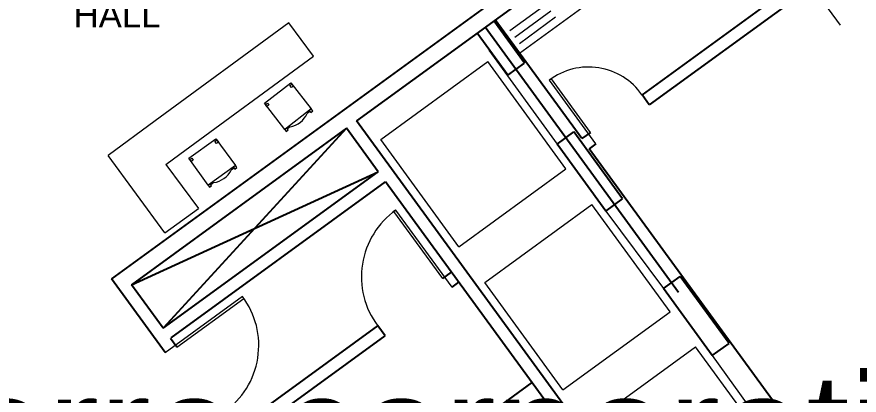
# Model space of a CAD drawing. Header units: metres. Extents: x 7 to 327053, y 40 to 7393807.
# Drawn here: x 326074.59 to 326084.75, y 7392815.48 to 7392820.05 of the extents above; entities that cross this region are included whole.
import ezdxf

# ---------------------------------------------------------------- set-up
doc = ezdxf.new("R2010")
doc.units = ezdxf.units.M
doc.layers.get('0').update_dxf_attribs({"lineweight": 18})
for name, color, linetype, lineweight in [('ESQUADRIA', 2, 'Continuous', 15), ('linagrossa', 7, 'Continuous', 25), ('MÓVEIS', 7, 'Continuous', 13), ('PAREDE INTERNA', 181, 'Continuous', 25), ('PISO', 254, 'Continuous', 9)]:
    doc.layers.add(name, color=color, linetype=linetype, lineweight=lineweight)
doc.layers.add('TEXTO', color=2, linetype='Continuous')
doc.styles.get("Standard").update_dxf_attribs({"font": 'arial.ttf'})

# ---------------------------------------------------------------- blocks, each defined once
blk = doc.blocks.new('hgfd')
blk.add_line((1608.551, 1204.87, 0), (1608.518, 1204.844, 0))
for points in [[(1608.315, 1205.213), (1608.565, 1204.901), (1608.249, 1204.648), (1607.999, 1204.961), (1608.315, 1205.213)], [(1608.054, 1204.94), (1608.03, 1204.922), (1608.012, 1204.945), (1608.035, 1204.964), (1608.054, 1204.94)], [(1608.272, 1204.667), (1608.249, 1204.648), (1608.268, 1204.625), (1608.291, 1204.644), (1608.272, 1204.667)]]:
    blk.add_lwpolyline(points)
at = {"elevation": 0}
for points in [[(1608.347, 1205.174), (1608.323, 1205.156), (1608.304, 1205.179), (1608.328, 1205.198), (1608.347, 1205.174)], [(1608.565, 1204.901), (1608.542, 1204.882), (1608.56, 1204.859), (1608.584, 1204.877), (1608.565, 1204.901)]]:
    blk.add_lwpolyline(points, dxfattribs=at)
blk.add_arc((1608.258, 1204.961, 0), 0.285, 281.5061, 335.735)
at = {"layer": 'MÓVEIS'}
blk.add_line((1608.315, 1204.682, 0), (1608.282, 1204.655), dxfattribs=at)

msp = doc.modelspace()

# ---------------------------------------------------------------- hatches: boundary and pattern name
at = {"layer": 'linagrossa'}
h = msp.add_hatch(dxfattribs=at)
h.set_pattern_fill('AR-B88', color=256, scale=0.003, angle=210)
h.set_pattern_definition([(210, (321476.64965, 7391586.4824), (0.3048, -0.52792909), []), (300, (321476.64965, 7391586.4824), (0.568764543, -0.375529086), [0.6096, -0.6096])])
edge = h.paths.add_edge_path()
edge.add_spline(control_points=[(326105.425, 7392781.836), (326105.382, 7392782.473), (326105.339, 7392783.106), (326105.298, 7392783.736)], knot_values=[4.276453, 4.276453, 4.276453, 4.276453, 5.435792, 5.435792, 5.435792, 5.435792], degree=3, periodic=0)
edge.add_spline(control_points=[(326105.298, 7392783.736), (326104.235, 7392799.937), (326103.941, 7392819.77), (326115.642, 7392802.689), (326117.206, 7392797.369)], knot_values=[5.435792, 5.435792, 5.435792, 5.435792, 35.276013, 49.121222, 49.121222, 49.121222, 49.121222], degree=3, periodic=0)
edge.add_line((326117.206, 7392797.369), (326117.211, 7392802.751))
edge.add_spline(control_points=[(326117.211, 7392802.751), (326116.915, 7392803.346), (326116.605, 7392803.927), (326115.652, 7392805.597), (326114.979, 7392806.634), (326113.607, 7392808.506), (326112.91, 7392809.341), (326111.901, 7392810.362), (326111.59, 7392810.652), (326110.96, 7392811.178), (326110.641, 7392811.415), (326109.98, 7392811.828), (326109.638, 7392812.004), (326108.913, 7392812.275), (326108.528, 7392812.371), (326107.72, 7392812.436), (326107.297, 7392812.403), (326106.493, 7392812.187), (326106.115, 7392812.006), (326105.499, 7392811.583), (326105.248, 7392811.351), (326105.031, 7392811.104)], knot_values=[28.398469, 28.398469, 28.398469, 28.398469, 29.928869, 29.928869, 32.938306, 32.938306, 35.947743, 35.947743, 37.286111, 37.286111, 38.62448, 38.62448, 39.962849, 39.962849, 41.301218, 41.301218, 42.639586, 42.639586, 43.977955, 43.977955, 45.167643, 45.167643, 45.167643, 45.167643], degree=3, periodic=0)
edge.add_spline(control_points=[(326105.031, 7392811.104), (326105.004, 7392811.073), (326104.977, 7392811.042), (326104.657, 7392810.658), (326104.424, 7392810.277), (326103.974, 7392809.366), (326103.778, 7392808.821), (326103.39, 7392807.448), (326103.224, 7392806.585), (326102.939, 7392804.51), (326102.837, 7392803.263), (326102.693, 7392800.155), (326102.68, 7392798.222), (326102.715, 7392796.149)], knot_values=[13.632129, 13.632129, 13.632129, 13.632129, 13.78081, 13.78081, 15.456175, 15.456175, 17.597663, 17.597663, 20.478587, 20.478587, 23.929597, 23.929597, 28.398469, 28.398469, 28.398469, 28.398469], degree=3, periodic=0)
edge.add_line((326102.715, 7392796.149), (326103.397, 7392796.152))
edge.add_line((326103.397, 7392796.152), (326103.43, 7392789.886))
edge.add_line((326103.43, 7392789.886), (326102.935, 7392789.883))
edge.add_spline(control_points=[(326102.935, 7392789.883), (326102.963, 7392789.324), (326102.992, 7392788.758), (326103.071, 7392787.33), (326103.122, 7392786.461), (326103.286, 7392783.585)], knot_values=[6.654035, 6.654035, 6.654035, 6.654035, 7.74114, 7.74114, 9.376421, 9.376421, 9.376421, 9.376421], degree=3, periodic=0)
edge.add_spline(control_points=[(326103.286, 7392783.585), (326094.045, 7392783.077), (326083.22, 7392784.809), (326080.057, 7392785.358)], knot_values=[69.743309, 69.743309, 69.743309, 69.743309, 88.01764, 88.01764, 88.01764, 88.01764], degree=3, periodic=0)
edge.add_spline(control_points=[(326080.057, 7392785.358), (326079.402, 7392785.816), (326078.75, 7392786.259), (326078.103, 7392786.686)], knot_values=[177.13857, 177.13857, 177.13857, 177.13857, 178.770067, 178.770067, 178.770067, 178.770067], degree=3, periodic=0)
edge.add_spline(control_points=[(326078.103, 7392786.686), (326075.622, 7392788.322), (326073.211, 7392789.712), (326070.976, 7392790.744)], knot_values=[178.770067, 178.770067, 178.770067, 178.770067, 185.028839, 185.028839, 185.028839, 185.028839], degree=3, periodic=0)
edge.add_line((326070.976, 7392790.744), (326064.661, 7392790.744))
edge.add_line((326064.661, 7392790.744), (326064.653, 7392790.668))
edge.add_spline(control_points=[(326064.653, 7392790.668), (326064.872, 7392790.643), (326065.102, 7392790.609), (326066.442, 7392790.366), (326067.739, 7392789.957), (326070.575, 7392788.764), (326072.115, 7392787.981), (326074.878, 7392786.383), (326076.067, 7392785.64), (326077.881, 7392784.433), (326078.49, 7392784.015), (326079.104, 7392783.584)], knot_values=[176.974558, 176.974558, 176.974558, 176.974558, 177.92048, 177.92048, 182.28078, 182.28078, 186.641079, 186.641079, 189.761203, 189.761203, 191.321264, 191.321264, 191.321264, 191.321264], degree=3, periodic=0)
edge.add_spline(control_points=[(326079.104, 7392783.584), (326088.103, 7392782.2), (326088.771, 7392782.128), (326091.901, 7392781.812), (326094.584, 7392781.61), (326098.673, 7392781.49), (326100.047, 7392781.48), (326102.089, 7392781.527), (326102.766, 7392781.553), (326103.437, 7392781.591)], knot_values=[69.716793, 69.716793, 69.716793, 69.716793, 71.158128, 71.158128, 76.286027, 76.286027, 78.849977, 78.849977, 80.131951, 80.131951, 80.131951, 80.131951], degree=3, periodic=0)
edge.add_spline(control_points=[(326103.437, 7392781.591), (326103.535, 7392780.165), (326103.638, 7392778.726), (326103.792, 7392776.605), (326103.841, 7392775.929), (326103.891, 7392775.252)], knot_values=[0.412581, 0.412581, 0.412581, 0.412581, 3.000297, 3.000297, 4.210732, 4.210732, 4.210732, 4.210732], degree=3, periodic=0)
edge.add_line((326103.891, 7392775.252), (326105.936, 7392774.706))
edge.add_spline(control_points=[(326105.936, 7392774.706), (326105.761, 7392777.097), (326105.586, 7392779.488), (326105.425, 7392781.836)], knot_values=[0, 0, 0, 0, 4.276453, 4.276453, 4.276453, 4.276453], degree=3, periodic=0)

# ---------------------------------------------------------------- linework, layer by layer
at = {"layer": 'ESQUADRIA'}
for p, q in [((326081.041, 7392819.302), (326081.017, 7392819.284)), ((326081.576, 7392818.517), (326081.017, 7392819.284)), ((326081.512, 7392818.655), (326081.041, 7392819.302)), ((326079.731, 7392816.891), (326079.142, 7392817.699)), ((326079.843, 7392816.787), (326079.166, 7392817.717)), ((326076.383, 7392815.998), (326077.313, 7392816.676)), ((326076.522, 7392816.062), (326077.331, 7392816.651))]:
    msp.add_line(p, q, dxfattribs=at)
for centre, radius, start, end in [((326081.491, 7392818.659), 0.785, 34.9867, 127.1761), ((326079.734, 7392816.912), 0.985, 125.2089, 216.9538), ((326076.526, 7392816.083), 0.985, 305.2089, 36.9538)]:
    msp.add_arc(centre, radius, start, end, dxfattribs=at)
at = {"layer": 'MÓVEIS'}
for p, q in [((326082.274, 7392820.786), (326080.657, 7392819.608)), ((326084.528, 7392819.951), (326084.232, 7392820.354)), ((326080.978, 7392820.2), (326080.542, 7392819.882)), ((326081.036, 7392820.119), (326080.601, 7392819.802)), ((326081.091, 7392820.044), (326080.656, 7392819.726)), ((326077.873, 7392819.979), (326076.262, 7392818.794)), ((326078.17, 7392819.576), (326077.873, 7392819.979)), ((326076.558, 7392818.391), (326078.17, 7392819.576)), ((326076.262, 7392818.794), (326075.692, 7392818.375)), ((326076.379, 7392817.44), (326075.692, 7392818.375)), ((326076.391, 7392818.268), (326076.558, 7392818.391)), ((326076.391, 7392818.268), (326076.782, 7392817.736)), ((326076.379, 7392817.44), (326076.782, 7392817.736))]:
    msp.add_line(p, q, dxfattribs=at)
at = {"layer": 'PAREDE INTERNA'}
for p, q in [((326097.497, 7392832.745), (326075.736, 7392816.887)), ((326084.06, 7392822.706), (326078.691, 7392818.793)), ((326087.086, 7392822.531), (326082.223, 7392818.988)), ((326085.105, 7392821.273), (326082.135, 7392819.109)), ((326080.718, 7392819.491), (326080.347, 7392820)), ((326081.407, 7392818.579), (326080.363, 7392820.012)), ((326082.574, 7392816.723), (326080.242, 7392819.924)), ((326080.516, 7392819.344), (326080.145, 7392819.853)), ((326080.516, 7392819.344), (326080.718, 7392819.491)), ((326082.223, 7392818.988), (326082.135, 7392819.109)), ((326083.72, 7392811.892), (326078.691, 7392818.793)), ((326078.57, 7392818.705), (326075.975, 7392816.814)), ((326078.57, 7392818.705), (326076.357, 7392816.289)), ((326078.952, 7392818.18), (326078.57, 7392818.705)), ((326081.11, 7392818.513), (326081.312, 7392818.66)), ((326081.901, 7392817.852), (326081.312, 7392818.66)), ((326081.512, 7392818.655), (326081.407, 7392818.579)), ((326081.699, 7392817.705), (326081.11, 7392818.513)), ((326081.576, 7392818.517), (326081.496, 7392818.458)), ((326085.393, 7392813.11), (326081.496, 7392818.458)), ((326075.975, 7392816.814), (326078.952, 7392818.18)), ((326076.357, 7392816.289), (326078.952, 7392818.18)), ((326076.455, 7392816.174), (326079.041, 7392818.059)), ((326083.599, 7392811.803), (326079.041, 7392818.059)), ((326081.699, 7392817.705), (326081.901, 7392817.852)), ((326079.142, 7392817.699), (326079.166, 7392817.717)), ((326079.731, 7392816.891), (326079.836, 7392816.968)), ((326076.383, 7392815.998), (326075.736, 7392816.887)), ((326079.843, 7392816.787), (326079.924, 7392816.846)), ((326082.394, 7392816.768), (326082.596, 7392816.915)), ((326083.185, 7392816.107), (326082.596, 7392816.915)), ((326076.357, 7392816.289), (326075.975, 7392816.814)), ((326082.983, 7392815.959), (326082.394, 7392816.768)), ((326077.25, 7392815.083), (326078.947, 7392816.32)), ((326079.035, 7392816.198), (326078.947, 7392816.32)), ((326076.522, 7392816.062), (326076.446, 7392816.168)), ((326077.338, 7392814.962), (326079.035, 7392816.198)), ((326082.983, 7392815.959), (326083.185, 7392816.107)), ((326078.221, 7392813.749), (326080.808, 7392815.634))]:
    msp.add_line(p, q, dxfattribs=at)
at = {"layer": 'PISO'}
for p, q in [((326080.288, 7392819.648), (326081.11, 7392818.513)), ((326078.982, 7392818.567), (326080.275, 7392819.509)), ((326081.217, 7392818.216), (326080.275, 7392819.509)), ((326079.924, 7392817.273), (326078.982, 7392818.567)), ((326079.924, 7392817.273), (326081.217, 7392818.216)), ((326080.237, 7392816.841), (326081.531, 7392817.783)), ((326082.473, 7392816.49), (326081.531, 7392817.783)), ((326081.699, 7392817.705), (326082.394, 7392816.768)), ((326081.18, 7392815.548), (326080.237, 7392816.841)), ((326081.18, 7392815.548), (326082.473, 7392816.49)), ((326081.488, 7392815.124), (326082.781, 7392816.066)), ((326083.723, 7392814.773), (326082.781, 7392816.066)), ((326082.983, 7392815.959), (326083.792, 7392814.837))]:
    msp.add_line(p, q, dxfattribs=at)

# ---------------------------------------------------------------- block references
at = {"layer": 'MÓVEIS'}
for p, rotation in [((324453.793, 7391635.405), 359.2426402722768), ((324410.109, 7391695.766), 357.1176092624796)]:
    msp.add_blockref('hgfd', p, dxfattribs=dict(at, rotation=rotation))

# ---------------------------------------------------------------- texts
at = {"layer": 'linagrossa'}
msp.add_text('torre corporativa', height=1.33997, dxfattribs=at).set_placement((326073.403, 7392814.397))
at = {"layer": 'TEXTO', "insert": (326075.277, 7392820.222), "char_height": 0.3, "attachment_point": 1}
msp.add_mtext_dynamic_manual_height_columns('HALL', width=11.6613, gutter_width=12.5, heights=[0.246], dxfattribs=at)

doc.saveas('drawing.dxf')
